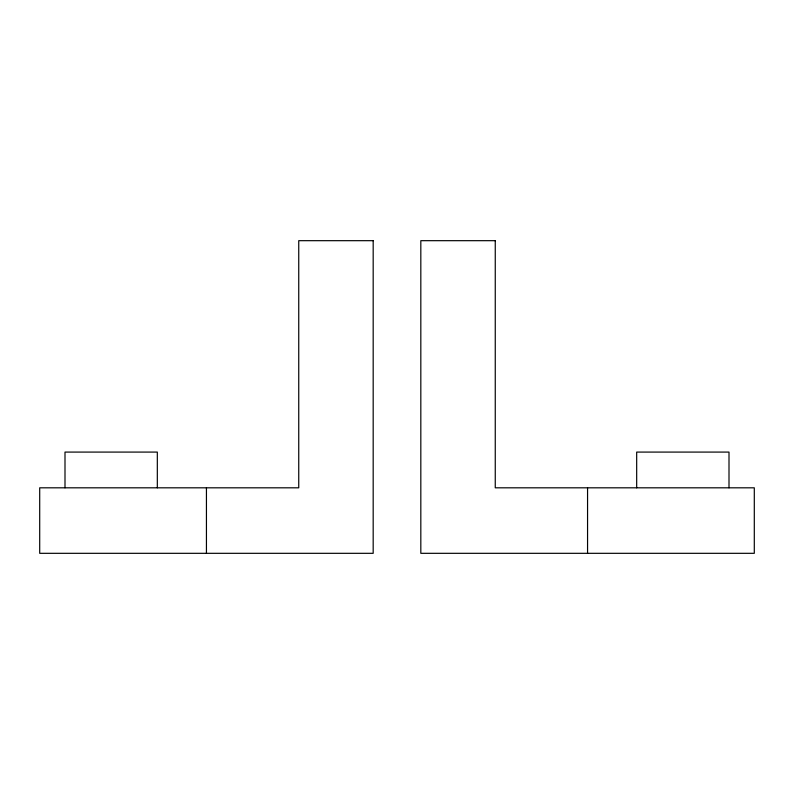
<?xml version="1.0" encoding="UTF-8"?>
<svg xmlns="http://www.w3.org/2000/svg" width="794" height="794" viewBox="0 0 794 794"><rect width="100%" height="100%" fill="white"/><g stroke="black" fill="none" stroke-linecap="round" stroke-linejoin="round"><path stroke-width="1.19" d="M729.001 487.814L729.001 452.084L636.679 452.084L636.679 487.814M587.56 487.814L587.56 553.319M206.44 487.814L206.44 553.319M157.321 487.814L157.321 452.084L64.999 452.084L64.999 487.814M373.18 240.681L298.743 240.681L298.743 487.814L39.7 487.814L39.7 553.319L373.18 553.319L373.18 240.681M495.258 240.681L420.82 240.681L420.82 553.319L754.3 553.319L754.3 487.814L495.258 487.814L495.258 240.681"/></g></svg>
